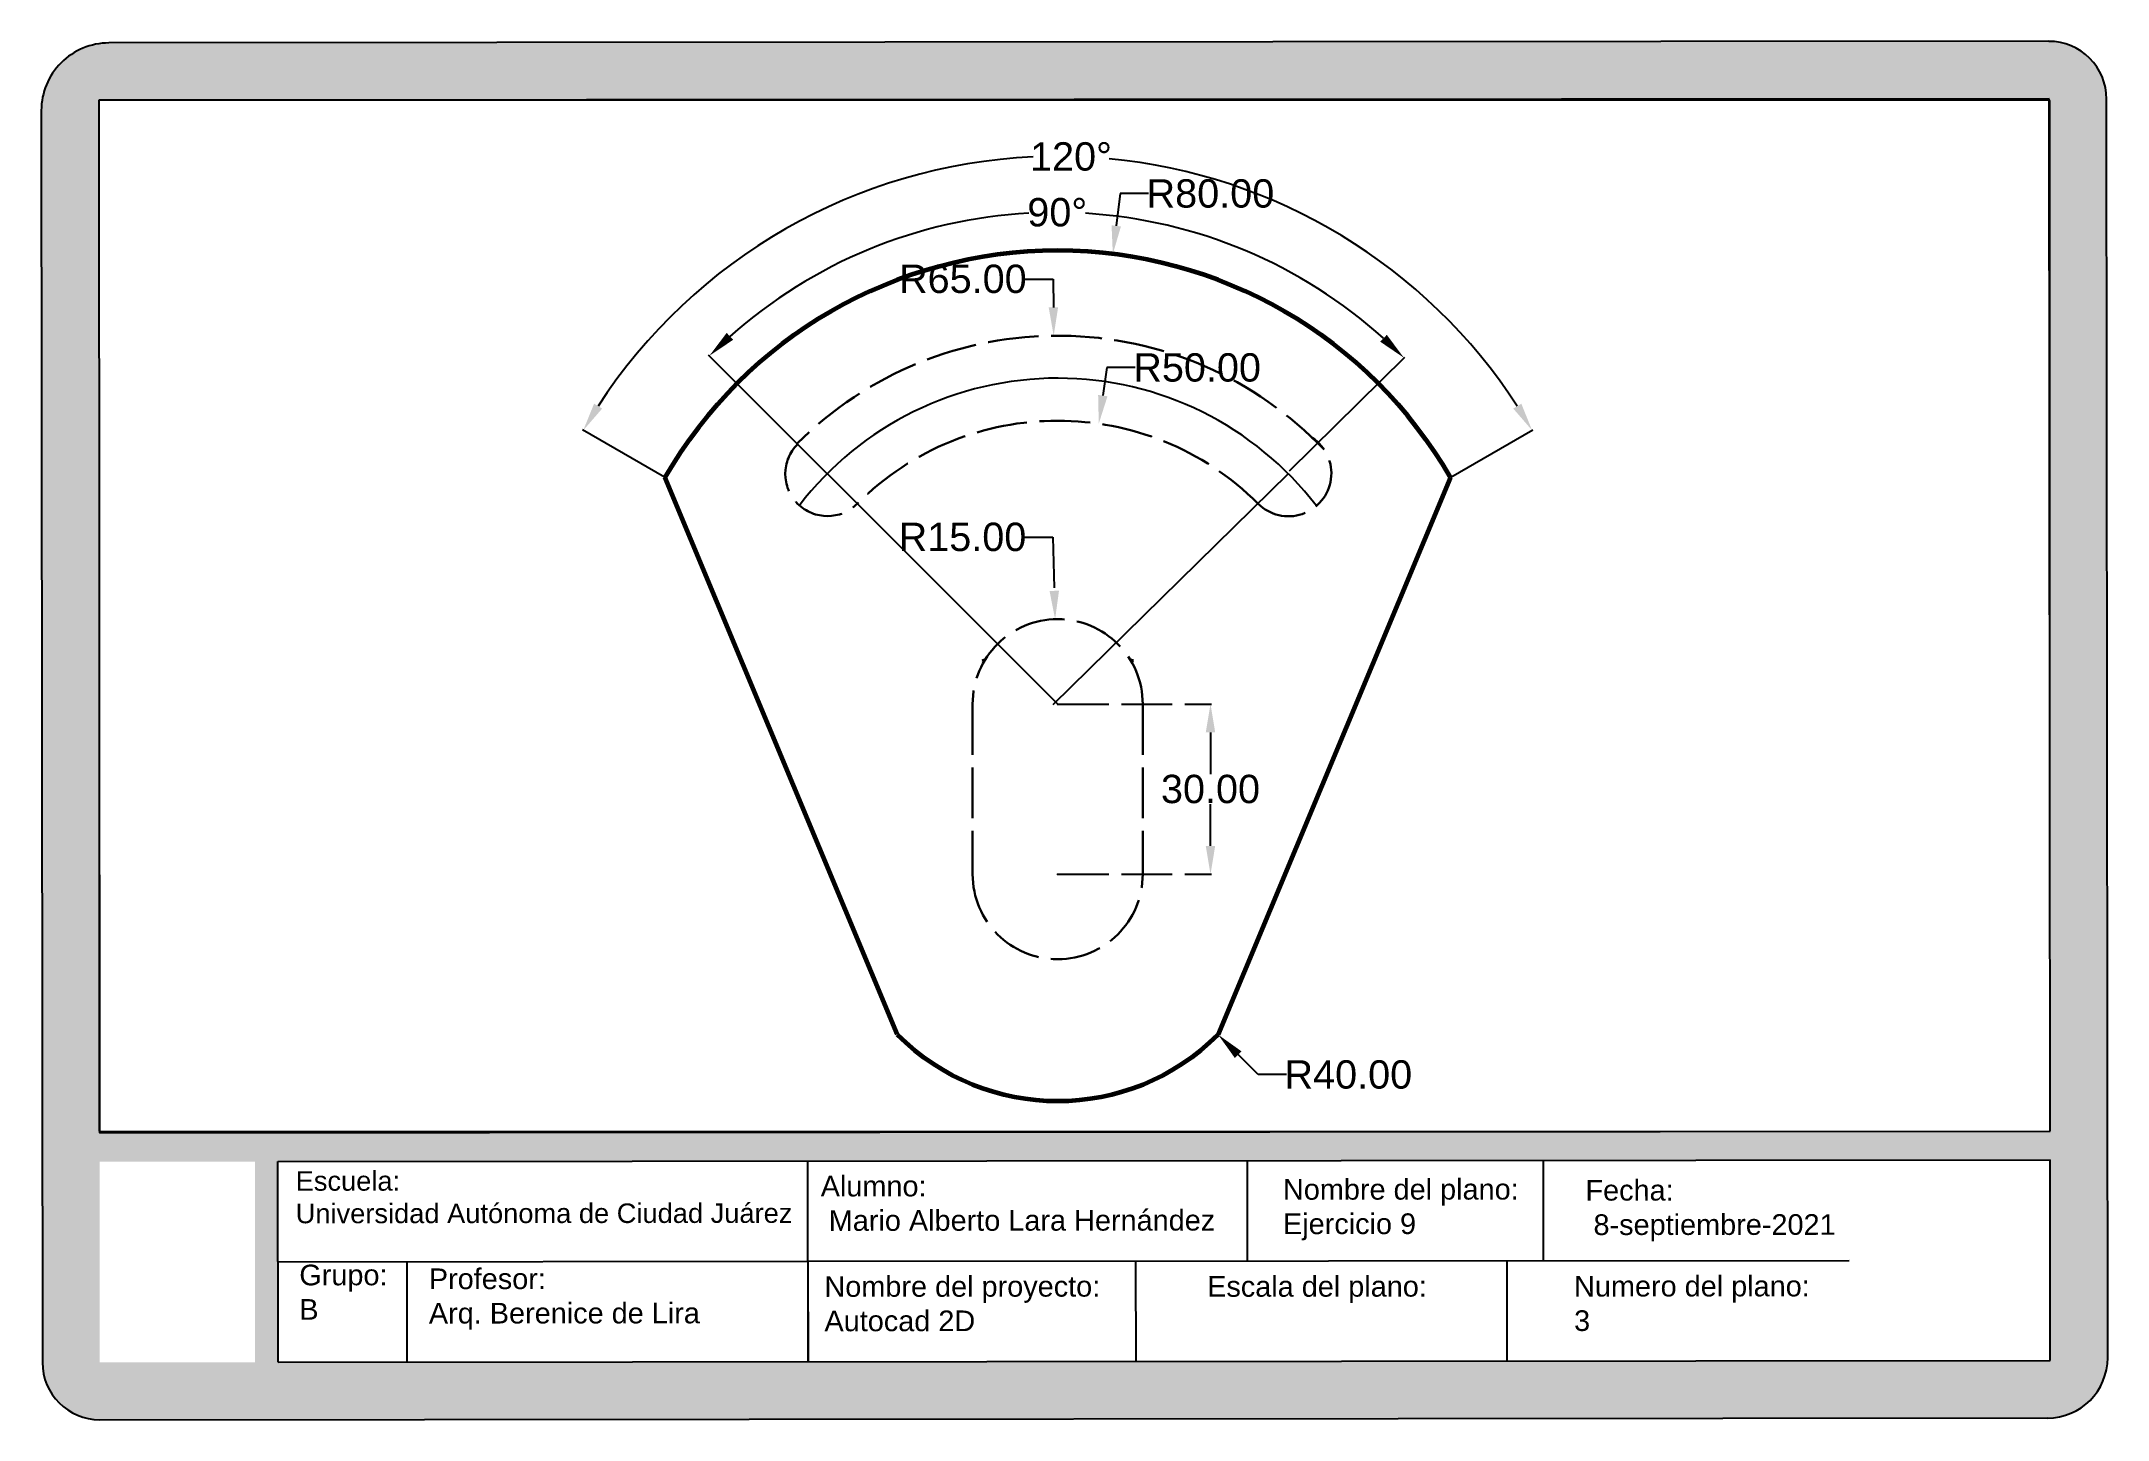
# Paper-space layout 'Layout1' of a CAD drawing. Header units: metres, sheet in millimetres. Extents: x -12 to 410, y -1 to 281.
# The model-space entities are those that its viewports show. They can reach past a viewport. Long polylines and large blocks are cut down to what shows.
import ezdxf

# ---------------------------------------------------------------- set-up
doc = ezdxf.new("R2010")
doc.units = ezdxf.units.M
doc.header["$MEASUREMENT"] = 0
doc.linetypes.add('ACAD_ISO02W100', pattern=[15, 12, -3])
for name, color, linetype, lineweight in [('Layer1', 160, 'Continuous', 60), ('Layer2', 90, 'ACAD_ISO02W100', 30), ('Layer3', 50, 'ACAD_ISO02W100', 60)]:
    doc.layers.add(name, color=color, linetype=linetype, lineweight=lineweight)
doc.layers.add('Layer4', color=252, linetype='Continuous', plot=False)
doc.styles.add('Annotative', font='arial.ttf')
doc.styles.get("Standard").update_dxf_attribs({"font": 'arial.ttf', "height": 100})
doc.dimstyles.get("Standard").update_dxf_attribs({"dimtxt": 5, "dimasz": 5, "dimexe": 0.18, "dimexo": 0.0625, "dimgap": 0.09, "dimtad": 0, "dimtih": 1, "dimtoh": 1, "dimzin": 0, "dimdsep": 46, "dimtxsty": 'Annotative', "dimcen": 0.09, "dimadec": 0, "dimazin": 0, "dimtfac": 1, "dimtofl": 0, "dimtmove": 0, "dimatfit": 3, "dimfxl": 1, "dimtolj": 1, "dimtzin": 0, "dimarcsym": 0})

# ---------------------------------------------------------------- blocks, each defined once
blk = doc.blocks.new('*D1')
at = {"layer": 'Defpoints', "color": 0, "transparency": 16777216}
for p in [(351.91, 194.09), (352.37, 179.1)]:
    blk.add_point(p, dxfattribs=at)
at = {"layer": 'Layer3', "color": 0, "lineweight": -2, "transparency": 16777216}
for p, q in [((346.48, 208.57), (351.48, 208.57)), ((351.48, 208.57), (351.76, 199.09)), ((352.28, 179.1), (352.46, 179.1)), ((352.37, 179.01), (352.37, 179.19))]:
    blk.add_line(p, q, dxfattribs=at)
at = {"layer": 'Layer3', "color": 0, "transparency": 16777216}
blk.add_solid([(352.6, 199.11), (350.93, 199.06), (351.91, 194.09)], dxfattribs=at)
at = {"layer": 'Layer3', "color": 0, "transparency": 16777216, "insert": (335.57, 208.57), "char_height": 5, "attachment_point": 5, "style": 'Annotative'}
blk.add_mtext('\\A1;R15.00', dxfattribs=at)
blk = doc.blocks.new('*D2')
at = {"layer": 'Defpoints', "color": 0, "transparency": 16777216}
for p in [(359.61, 228.57), (352.37, 179.1)]:
    blk.add_point(p, dxfattribs=at)
at = {"layer": 'Layer3', "color": 0, "lineweight": -2, "transparency": 16777216}
for p, q in [((361.05, 238.46), (360.33, 233.52)), ((366.05, 238.46), (361.05, 238.46)), ((352.28, 179.1), (352.46, 179.1)), ((352.37, 179.01), (352.37, 179.19))]:
    blk.add_line(p, q, dxfattribs=at)
at = {"layer": 'Layer3', "color": 0, "transparency": 16777216}
blk.add_solid([(359.5, 233.64), (361.15, 233.4), (359.61, 228.57)], dxfattribs=at)
at = {"layer": 'Layer3', "color": 0, "transparency": 16777216, "insert": (376.96, 238.46), "char_height": 5, "attachment_point": 5, "style": 'Annotative'}
blk.add_mtext('\\A1;R50.00', dxfattribs=at)
blk = doc.blocks.new('*D3')
at = {"layer": 'Defpoints', "color": 0, "transparency": 16777216}
for p in [(351.66, 244.09), (352.37, 179.1)]:
    blk.add_point(p, dxfattribs=at)
at = {"layer": 'Layer3', "color": 0, "lineweight": -2, "transparency": 16777216}
for p, q in [((346.55, 254.09), (351.55, 254.09)), ((351.55, 254.09), (351.61, 249.09)), ((352.28, 179.1), (352.46, 179.1)), ((352.37, 179.01), (352.37, 179.19))]:
    blk.add_line(p, q, dxfattribs=at)
at = {"layer": 'Layer3', "color": 0, "transparency": 16777216}
blk.add_solid([(352.44, 249.1), (350.78, 249.08), (351.66, 244.09)], dxfattribs=at)
at = {"layer": 'Layer3', "color": 0, "transparency": 16777216, "insert": (335.64, 254.09), "char_height": 5, "attachment_point": 5, "style": 'Annotative'}
blk.add_mtext('\\A1;R65.00', dxfattribs=at)
blk = doc.blocks.new('*D4')
at = {"layer": 'Defpoints', "color": 0, "transparency": 16777216}
for p in [(362.09, 258.5), (352.37, 179.1)]:
    blk.add_point(p, dxfattribs=at)
at = {"layer": 'Layer3', "color": 0, "lineweight": -2, "transparency": 16777216}
for p, q in [((363.39, 269.15), (362.69, 263.47)), ((368.39, 269.15), (363.39, 269.15)), ((352.28, 179.1), (352.46, 179.1)), ((352.37, 179.01), (352.37, 179.19))]:
    blk.add_line(p, q, dxfattribs=at)
at = {"layer": 'Layer3', "color": 0, "transparency": 16777216}
blk.add_solid([(361.87, 263.57), (363.52, 263.36), (362.09, 258.5)], dxfattribs=at)
at = {"layer": 'Layer3', "color": 0, "transparency": 16777216, "insert": (379.3, 269.15), "char_height": 5, "attachment_point": 5, "style": 'Annotative'}
blk.add_mtext('\\A1;R80.00', dxfattribs=at)
blk = doc.blocks.new('*D5')
at = {"layer": 'Defpoints', "color": 0, "transparency": 16777216}
for p in [(352.37, 179.1), (352.37, 149.1), (379.32, 149.1)]:
    blk.add_point(p, dxfattribs=at)
at = {"layer": 'Layer3', "color": 0, "lineweight": -2, "transparency": 16777216}
for p, q in [((352.43, 179.1), (379.5, 179.1)), ((379.32, 174.1), (379.32, 166.74)), ((379.32, 154.1), (379.32, 161.45)), ((352.43, 149.1), (379.5, 149.1))]:
    blk.add_line(p, q, dxfattribs=at)
at = {"layer": 'Layer3', "color": 0, "transparency": 16777216}
for points in [[(378.48, 174.1), (380.15, 174.1), (379.32, 179.1)], [(378.48, 154.1), (380.15, 154.1), (379.32, 149.1)]]:
    blk.add_solid(points, dxfattribs=at)
at = {"layer": 'Layer3', "color": 0, "transparency": 16777216, "insert": (379.32, 164.1), "char_height": 5, "attachment_point": 5, "style": 'Annotative'}
blk.add_mtext('\\A1;30.00', dxfattribs=at)
blk = doc.blocks.new('*D6')
at = {"layer": 'Defpoints', "color": 0, "transparency": 16777216}
for p in [(352.37, 149.1), (380.65, 120.81)]:
    blk.add_point(p, dxfattribs=at)
at = {"layer": 'Layer3', "color": 0, "lineweight": -2, "transparency": 16777216}
for p, q in [((352.28, 149.1), (352.46, 149.1)), ((352.37, 149.01), (352.37, 149.19)), ((387.72, 113.74), (384.19, 117.28)), ((392.72, 113.74), (387.72, 113.74))]:
    blk.add_line(p, q, dxfattribs=at)
at = {"layer": 'Layer3', "color": 0, "transparency": 16777216}
blk.add_solid([(384.78, 117.86), (383.6, 116.69), (380.65, 120.81)], dxfattribs=at)
at = {"layer": 'Layer3', "color": 0, "transparency": 16777216, "insert": (403.63, 113.74), "char_height": 5, "attachment_point": 5, "style": 'Annotative'}
blk.add_mtext('\\A1;R40.00', dxfattribs=at)
blk = doc.blocks.new('*D7')
at = {"layer": 'Defpoints', "color": 0, "transparency": 16777216}
for p in [(319.32, 269.89), (283.08, 219.1), (421.65, 219.1), (352.37, 179.1)]:
    blk.add_point(p, dxfattribs=at)
at = {"layer": 'Layer1', "color": 0, "lineweight": -2, "transparency": 16777216}
for p, q in [((283.03, 219.13), (268.54, 227.49)), ((421.7, 219.13), (436.19, 227.49))]:
    blk.add_line(p, q, dxfattribs=at)
for start, end in [(92.5823, 147.0346), (32.9654, 84.6253)]:
    blk.add_arc((352.37, 179.1), 96.62, start, end, dxfattribs=at)
at = {"layer": 'Layer1', "color": 0, "transparency": 16777216}
for points in [[(272.02, 231.23), (270.59, 232.1), (268.69, 227.4)], [(434.14, 232.1), (432.72, 231.23), (436.04, 227.4)]]:
    blk.add_solid(points, dxfattribs=at)
at = {"layer": 'Layer1', "color": 0, "transparency": 16777216, "insert": (354.71, 275.68), "char_height": 5, "attachment_point": 5, "style": 'Annotative'}
blk.add_mtext('\\A1;120°', dxfattribs=at)
blk = doc.blocks.new('*D9')
at = {"layer": 'Defpoints', "color": 0, "transparency": 16777216}
for p in [(329.81, 262.94), (311.75, 219.71), (393.23, 220.2), (351.55, 179.01), (352.37, 179.1)]:
    blk.add_point(p, dxfattribs=at)
at = {"layer": 'Layer1', "color": 0, "lineweight": -2, "transparency": 16777216}
for p, q in [((311.71, 219.75), (290.79, 240.67)), ((393.28, 220.24), (413.58, 240.31))]:
    blk.add_line(p, q, dxfattribs=at)
for start, end in [(93.1276, 131.6835), (47.9802, 86.4991)]:
    blk.add_arc((352.01, 179.45), 86.39, start, end, dxfattribs=at)
at = {"layer": 'Layer1', "color": 0, "transparency": 16777216}
for points in [[(295.13, 243.37), (293.98, 244.58), (290.92, 240.54)], [(410.41, 244.24), (409.26, 243.03), (413.45, 240.18)]]:
    blk.add_solid(points, dxfattribs=at)
at = {"layer": 'Layer1', "color": 0, "transparency": 16777216, "insert": (352.29, 265.84), "char_height": 5, "attachment_point": 5, "style": 'Annotative'}
blk.add_mtext('\\A1;90°', dxfattribs=at)

msp = doc.modelspace()

# ---------------------------------------------------------------- linework, layer by layer
for p, q in [((306.494, 224.967), (306.404, 225.057)), ((339.376, 186.595), (339.017, 186.802)), ((365.356, 186.595), (365.715, 186.802)), ((352.366, 179.095), (352.366, 179.095))]:
    msp.add_line(p, q)
for start, end in [(108.57335, 109.49465), (70.50535, 71.42665)]:
    msp.add_arc((352.366, 149.095), 40, start, end)
at = {"layer": 'Layer1'}
for p, q in [((324.082, 120.811), (283.084, 219.095)), ((380.65, 120.811), (421.648, 219.095))]:
    msp.add_line(p, q, dxfattribs=at)
for centre, radius, start, end in [((352.366, 179.095), 80, 30, 150), ((352.366, 149.095), 40, 225, 315)]:
    msp.add_arc(centre, radius, start, end, dxfattribs=at)
at = {"layer": 'Layer2'}
for p, q in [((337.366, 179.095), (337.366, 149.095)), ((367.366, 179.095), (367.366, 149.095))]:
    msp.add_line(p, q, dxfattribs=at)
for centre, radius, start, end in [((352.366, 179.095), 65, 43.70609, 135), ((352.366, 179.095), 50, 45, 135), ((393.07, 219.799), 7.564, 225, 56.18967), ((311.752, 219.709), 7.436, 135, 315), ((352.366, 179.095), 15, 0, 180), ((352.366, 149.095), 15, 180, 0)]:
    msp.add_arc(centre, radius, start, end, dxfattribs=at)
at = {"layer": 'Layer4'}
for p, q in [((352.366, 179.095), (311.752, 219.709)), ((351.555, 179.005), (393.07, 219.799))]:
    msp.add_line(p, q, dxfattribs=at)
msp.add_arc((352.366, 179.095), 57.5, 37.46226, 142.41893, dxfattribs=at)

# ---------------------------------------------------------------- dimensions: what is measured, and where the dimension line sits
at = {"layer": 'Layer1'}
dim = msp.add_angular_dim_3p(base=(319.321, 269.886), center=(352.366, 179.095), p1=(421.648, 219.095), p2=(283.084, 219.095), dimstyle='Standard', dxfattribs=at)
dim.commit()
dim.dimension.update_dxf_attribs({"geometry": '*D7', "text_midpoint": (354.715, 275.684), "dimtype": 165})
dim = msp.add_angular_dim_2l(base=(329.812, 262.944), line1=((351.555, 179.005), (393.231, 220.195)), line2=((352.366, 179.095), (311.752, 219.709)), dimstyle='Standard', dxfattribs=at)
dim.commit()
dim.dimension.update_dxf_attribs({"geometry": '*D9', "text_midpoint": (352.289, 265.844), "dimtype": 162})
at = {"layer": 'Layer3'}
for mpoint, picture, middle in [((362.086, 258.503), '*D4', (379.3, 269.15)), ((351.914, 194.089), '*D1', (335.566, 208.574))]:
    dim = msp.add_radius_dim(center=(352.366, 179.095), mpoint=mpoint, dimstyle='Standard', dxfattribs=at)
    dim.commit()
    dim.dimension.update_dxf_attribs({"geometry": picture, "text_midpoint": middle, "dimtype": 164})
for center, mpoint, picture, middle in [((352.366, 179.095), (351.663, 244.092), '*D3', (335.644, 254.091)), ((352.366, 179.095), (359.606, 228.568), '*D2', (376.964, 238.463)), ((352.366, 149.095), (380.65, 120.811), '*D6', (403.632, 113.74))]:
    dim = msp.add_radius_dim(center=center, mpoint=mpoint, dimstyle='Standard', dxfattribs=at)
    dim.commit()
    dim.dimension.update_dxf_attribs({"geometry": picture, "text_midpoint": middle})
dim = msp.add_linear_dim(base=(379.318, 149.095), p1=(352.366, 179.095), p2=(352.366, 149.095), angle=90, dimstyle='Standard', dxfattribs=at)
dim.commit()
dim.dimension.update_dxf_attribs({"geometry": '*D5', "text_midpoint": (379.318, 164.095)})

psp = doc.layouts.get("Layout1")

# ---------------------------------------------------------------- hatches: boundary and pattern name
at = {"true_color": 0x000000}
h = psp.add_hatch(dxfattribs=at)
h.set_pattern_fill('AR-CONC', color=18, scale=2.10945, angle=0.0492)
h.set_pattern_definition([(50.0492, (-521.191, -37.526), (15.13138, -1.31074), [1.58209, -17.40297]), (355.0492, (-521.191, -37.526), (-2.9405, 15.8646), [1.26567, -13.92237]), (100.5006, (-519.93, -37.635), (12.19087, 14.55386), [1.34457, -14.79024]), (46.2334, (-521.195, -33.307), (22.5159, -3.47223), [2.37313, -26.10445]), (96.6848, (-519.318, -33.596), (19.6986, 20.56546), [2.01685, -22.1854]), (351.2333, (-521.195, -33.307), (19.6986, 20.56546), [1.8985, -20.88356]), (21.0492, (-519.084, -34.36), (12.59874, -8.48224), [1.58209, -17.40297]), (326.0492, (-519.084, -34.36), (5.1195, 15.30108), [1.26567, -13.92237]), (71.5006, (-518.034, -35.066), (17.71823, 6.81884), [1.34457, -14.79024]), (37.54916, (-521.191, -37.5256), (0.25048, 7.022448), [0, -13.75362, 0, -14.13332, 0, -13.97511]), (7.5492, (-521.191, -37.5256), (5.54218, 8.32468), [0, -8.0581, 0, -13.4372, 0, -5.32636]), (327.54916, (-525.895, -37.5296), (11.261123, -0.46612), [0, -5.273626, 0, -16.45371, 0, -21.83281]), (317.5492, (-528.005, -37.531), (12.30021, 2.12222), [0, -6.85571, 0, -10.92695, 0, -15.50446])])
h.paths.add_polyline_path([(-0.44, 10.93), (-0.44, 51.94), (31.31, 51.94), (31.31, 10.93)], flags=16)
h.paths.add_polyline_path([(36.01, 10.94), (35.98, 51.96), (398, 52.27), (398.03, 11.26)], flags=16)
h.paths.add_polyline_path([(-0.46, 57.79), (-0.64, 268.74), (397.81, 269.08), (397.99, 58.13)], flags=16)
h.paths.add_polyline_path([(397.44, -0.46, 0.414214), (409.75, 11.86), (409.53, 268.98, 0.414214), (397.7, 280.8), (1.43, 280.46, 0.414214), (-12.36, 266.65), (-12.14, 10.9, 0.414214), (-0.41, -0.81)])

# ---------------------------------------------------------------- linework, layer by layer
for p, q in [((397.7, 280.8), (1.43, 280.46)), ((-12.36, 266.65), (-12.14, 10.9)), ((397.81, 269.08), (-0.64, 268.74)), ((-0.64, 268.74), (-0.46, 57.79)), ((397.99, 58.13), (397.81, 269.08)), ((409.75, 11.86), (409.53, 268.98)), ((-0.46, 57.79), (397.99, 58.13)), ((35.98, 51.96), (398, 52.27)), ((36.01, 10.94), (35.98, 51.96)), ((144.26, 11.04), (144.23, 52.05)), ((234.05, 31.62), (234.03, 52.13)), ((294.48, 31.68), (294.47, 52.18)), ((398.03, 11.26), (398, 52.27)), ((36, 31.45), (144.25, 31.55)), ((36, 31.45), (36, 31.45)), ((62.39, 10.97), (62.38, 31.48)), ((144.25, 31.55), (356.95, 31.73)), ((144.25, 31.55), (144.26, 11.04)), ((211.26, 11.1), (211.25, 31.6)), ((287.09, 11.16), (287.07, 31.67)), ((36.01, 10.94), (398.03, 11.26)), ((-0.41, -0.81), (397.44, -0.46))]:
    psp.add_line(p, q)
for centre, radius, start, end in [((1.44, 266.66), 13.8, 90.0492, 180.0492), ((397.71, 268.97), 11.82, 0.0492, 90.0492), ((-0.42, 10.91), 11.72, 180.0492, 270.0492), ((397.43, 11.85), 12.32, 270.0492, 0.0492)]:
    psp.add_arc(centre, radius, start, end)

# ---------------------------------------------------------------- texts
at = {"attachment_point": 1, "rotation": 0.0492}
for s, width, heights, insert, char_height in [('{\\C30;\\c2005496;Escuela:\\PUniversidad Autónoma de Ciudad Juárez}', 119.2834, [20.79], (39.59, 49.95), 3.9845), ('{\\H0.9x;\\C30;\\c2005496;Alumno:\\P Mario Alberto Lara Hernández} ', 100.1343, [0], (146.85, 49.02), 4.6877), ('{\\H0.9x;\\C30;\\c2005496;Nombre del plano:\\PEjercicio 9}', 100.1343, [0], (241.28, 48.35), 4.6877), ('{\\H0.9x;\\C30;\\c2005496;Fecha:\\P 8-septiembre-2021}', 100.1343, [0], (303.07, 48.17), 4.6877), ('{\\C30;\\c2005496;Grupo:\\PB}', 52.6602, [0], (40.34, 30.86), 4.2189), ('{\\C30;\\c2005496;Profesor:\\PArq. Berenice de Lira}', 71.8094, [0], (66.8, 30.08), 4.2189), ('{\\H0.9x;\\C30;\\c2005496;Nombre del proyecto:\\PAutocad 2D}', 100.1343, [0], (147.61, 28.51), 4.6877), ('{\\H0.9x;\\C30;\\c2005496;Escala del plano:\\P }', 100.1343, [0], (225.79, 28.52), 4.6877), ('{\\H0.9x;\\C30;\\c2005496;Numero del plano:\\P3}', 100.1343, [0], (300.74, 28.57), 4.6877)]:
    psp.add_mtext_dynamic_manual_height_columns(s, width=width, gutter_width=23.44, heights=heights, dxfattribs=dict(at, insert=insert, char_height=char_height))

# ---------------------------------------------------------------- viewports
at = {"layer": '0'}
psp.add_viewport(center=(198.68, 163.43), size=(398.63, 210.6031), view_center_point=(355.317, 194.682), view_height=181.84099, dxfattribs=at)

doc.saveas('drawing.dxf')
